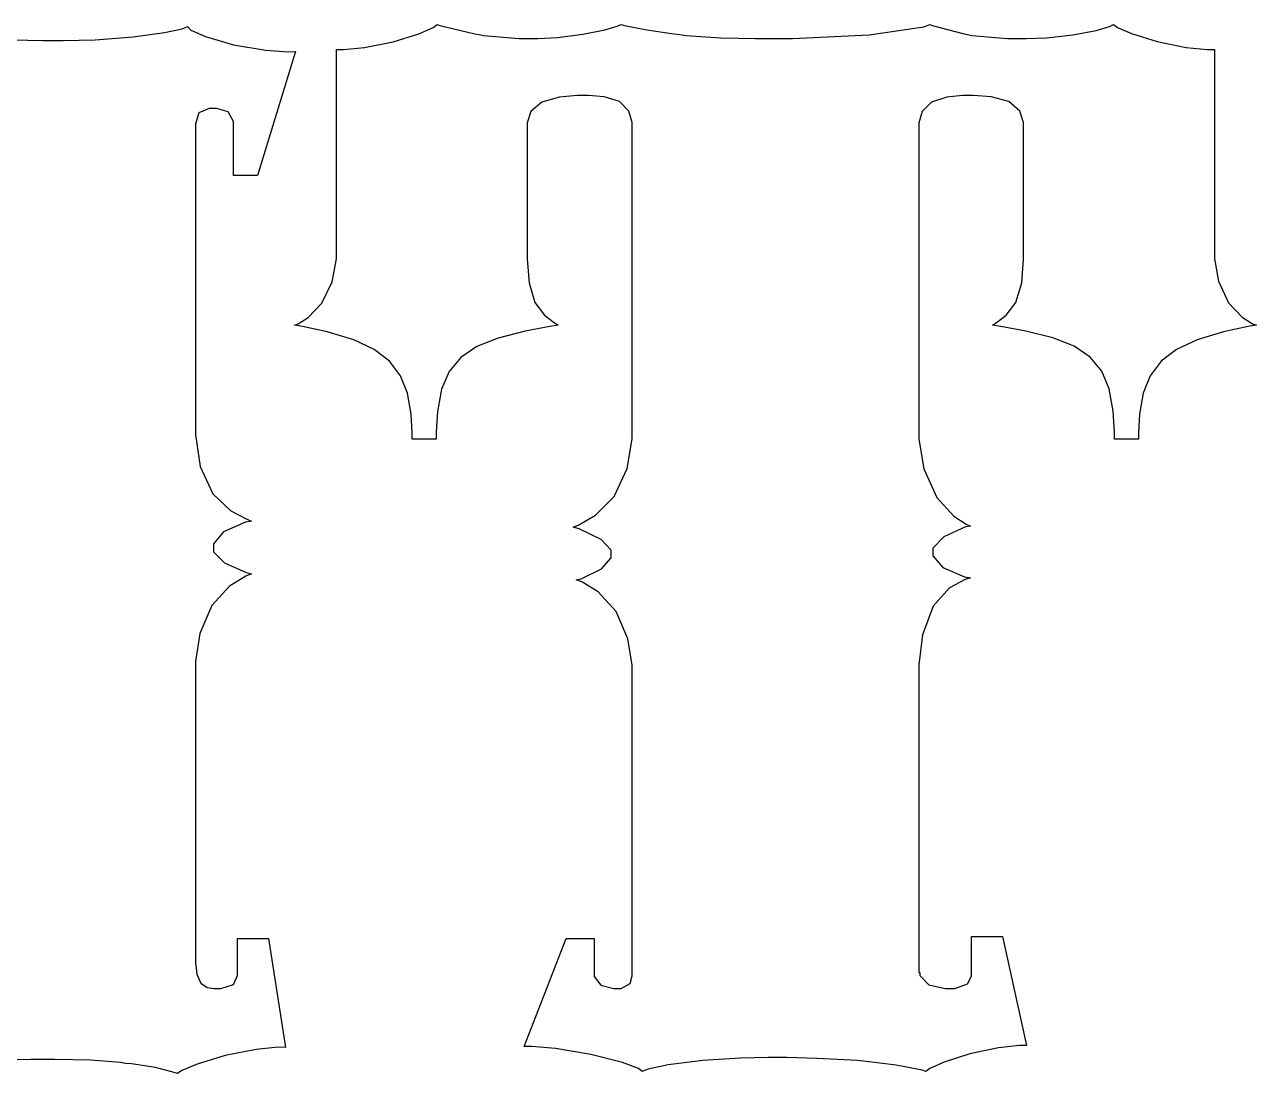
# Model space of a CAD drawing. Extents: x 59 to 294, y 44 to 310.
# Drawn here: x 119.16 to 162.67, y 44.1 to 81.14 of the extents above; entities that cross this region are included whole.
import ezdxf

# ---------------------------------------------------------------- set-up
doc = ezdxf.new("R2010")
doc.units = 0
doc.header["$MEASUREMENT"] = 0

msp = doc.modelspace()

# ---------------------------------------------------------------- linework, layer by layer
at = {"color": 42}
msp.add_lwpolyline([(118.736, 80.6055), (119.801, 80.5737), (120.157, 80.5737), (120.531, 80.5737), (121.659, 80.6069), (123, 80.7021), (124.109, 80.8577), (124.724, 80.9957), (124.919, 81.0687), (125.04, 80.9473), (125.548, 80.7173), (126.545, 80.4291), (127.681, 80.2404), (128.466, 80.1797), (128.728, 80.1867), (127.389, 75.8112), (126.541, 75.8112), (126.541, 77.6111), (126.541, 77.7226), (126.355, 78.0535), (125.939, 78.1763), (125.801, 78.1763), (125.678, 78.1763), (125.315, 78.0274), (125.2, 77.6358), (125.2, 77.5049), (125.2, 67.0278), (125.2, 66.6556), (125.37, 65.5366), (125.817, 64.5626), (126.45, 63.9671), (126.988, 63.6806), (127.176, 63.6062), (126.964, 63.5716), (126.188, 63.2231), (125.835, 62.7973), (125.835, 62.654), (125.835, 62.5228), (126.227, 62.1288), (126.99, 61.7897), (127.176, 61.7361), (126.972, 61.6574), (126.405, 61.3061), (125.778, 60.6213), (125.355, 59.6388), (125.2, 58.6465), (125.2, 58.3145), (125.2, 48.1542), (125.2, 48.0162), (125.246, 47.6031), (125.385, 47.2817), (125.616, 47.1329), (125.861, 47.0958), (125.942, 47.0958), (126.091, 47.0958), (126.537, 47.2338), (126.683, 47.5548), (126.683, 47.661), (126.683, 48.8597), (127.776, 48.8597), (128.375, 45.0151), (128.119, 45.0219), (127.347, 44.946), (126.245, 44.7283), (125.254, 44.4253), (124.722, 44.202), (124.567, 44.0972), (124.442, 44.1332), (123.781, 44.3011), (122.942, 44.4334), (122.731, 44.45), (122.545, 44.4775), (121.492, 44.5604), (120.226, 44.5904), (119.804, 44.5904), (119.388, 44.5904), (118.144, 44.559)], dxfattribs=at)
msp.add_lwpolyline([(150.777, 47.661), (150.777, 47.5506), (151.098, 47.22), (151.676, 47.0958), (151.871, 47.0958), (152.02, 47.0958), (152.466, 47.2556), (152.612, 47.5326), (152.612, 47.625), (152.612, 48.9299), (153.705, 48.9299), (154.553, 45.0854), (154.304, 45.0854), (153.563, 45.0025), (152.545, 44.7862), (151.639, 44.4899), (151.138, 44.268), (150.989, 44.1674), (150.865, 44.2115), (149.943, 44.3893), (148.792, 44.5301), (148.555, 44.5562), (148.343, 44.5657), (147.143, 44.6222), (146.085, 44.6624), (145.733, 44.6624), (145.412, 44.6624), (144.453, 44.6345), (143.113, 44.5477), (141.893, 44.395), (141.191, 44.2503), (140.971, 44.1674), (140.847, 44.2736), (140.284, 44.4846), (139.165, 44.7682), (137.909, 44.9721), (137.082, 45.0494), (136.808, 45.0494), (138.289, 48.8597), (139.277, 48.8597), (139.277, 47.625), (139.277, 47.523), (139.514, 47.2158), (139.97, 47.0958), (140.123, 47.0958), (140.231, 47.0958), (140.556, 47.268), (140.618, 47.5368), (140.618, 47.625), (140.618, 58.2083), (140.618, 58.5184), (140.468, 59.4459), (140.053, 60.409), (139.426, 61.1008), (138.848, 61.4535), (138.642, 61.5237), (138.826, 61.5678), (139.536, 61.9167), (139.876, 62.3108), (139.876, 62.4417), (139.876, 62.5711), (139.524, 62.9585), (138.746, 63.3331), (138.535, 63.3938), (138.741, 63.4739), (139.323, 63.8101), (139.987, 64.4744), (140.445, 65.4636), (140.618, 66.5057), (140.618, 66.8514), (140.618, 77.5409), (140.618, 77.6774), (140.506, 78.0838), (140.176, 78.4186), (139.634, 78.5883), (139.075, 78.6335), (138.888, 78.6335), (138.68, 78.6335), (138.059, 78.5827), (137.437, 78.4049), (137.047, 78.0687), (136.914, 77.6732), (136.914, 77.5409), (136.914, 73.1312), (136.914, 72.8543), (136.98, 72.0189), (137.182, 71.3232), (137.523, 70.8794), (137.881, 70.6039), (138.006, 70.5196), (137.713, 70.4755), (136.838, 70.3132), (135.89, 70.0705), (135.14, 69.7689), (134.571, 69.3829), (134.162, 68.888), (133.893, 68.2583), (133.747, 67.4716), (133.703, 66.7424), (133.703, 66.4986), (132.857, 66.4986), (132.857, 66.7191), (132.818, 67.3777), (132.687, 68.1193), (132.441, 68.7395), (132.057, 69.2506), (131.514, 69.6694), (130.787, 70.0112), (129.854, 70.2896), (128.984, 70.473), (128.694, 70.5196), (128.82, 70.5735), (129.177, 70.7993), (129.658, 71.2971), (130.028, 72.0591), (130.175, 72.8638), (130.175, 73.1312), (130.175, 80.2569), (130.422, 80.2569), (131.163, 80.3314), (132.182, 80.5272), (133.087, 80.8083), (133.593, 81.0341), (133.739, 81.1389), (133.827, 81.1043), (135.06, 80.8136), (135.22, 80.7861), (135.369, 80.76), (136.633, 80.6457), (137.054, 80.6457), (137.287, 80.6457), (137.986, 80.6884), (138.879, 80.7999), (139.653, 80.9583), (140.09, 81.0824), (140.229, 81.1389), (140.352, 81.1043), (141.137, 80.9502), (142.098, 80.8136), (142.31, 80.7861), (142.521, 80.76), (143.751, 80.6771), (144.972, 80.6457), (145.38, 80.6457), (146.283, 80.6457), (148.995, 80.7738), (150.917, 81.0602), (151.129, 81.1389), (151.217, 81.1128), (152.346, 80.8136), (152.47, 80.7861), (152.619, 80.76), (153.883, 80.6457), (154.304, 80.6457), (154.541, 80.6457), (155.254, 80.6785), (156.187, 80.7738), (157.008, 80.9293), (157.477, 81.0673), (157.621, 81.1389), (157.763, 81.0383), (158.257, 80.8232), (159.163, 80.5395), (160.19, 80.3356), (160.934, 80.2569), (161.183, 80.2569), (161.183, 73.1312), (161.183, 72.868), (161.326, 72.0743), (161.687, 71.3109), (162.166, 70.805), (162.533, 70.5721), (162.667, 70.5196), (162.374, 70.473), (161.505, 70.2896), (160.572, 70.0112), (159.844, 69.6694), (159.301, 69.2506), (158.917, 68.7395), (158.671, 68.1193), (158.54, 67.3777), (158.503, 66.7191), (158.503, 66.4986), (157.656, 66.4986), (157.656, 66.7452), (157.612, 67.4811), (157.468, 68.2734), (157.205, 68.9031), (156.8, 69.3967), (156.232, 69.7784), (155.483, 70.0761), (154.529, 70.3143), (153.647, 70.4755), (153.352, 70.5196), (153.476, 70.6039), (153.836, 70.8794), (154.176, 71.3232), (154.379, 72.0189), (154.446, 72.8543), (154.446, 73.1312), (154.446, 77.5409), (154.446, 77.6774), (154.31, 78.0838), (153.922, 78.4186), (153.3, 78.5883), (152.677, 78.6335), (152.47, 78.6335), (152.287, 78.6335), (151.739, 78.5827), (151.196, 78.4049), (150.858, 78.0687), (150.742, 77.6732), (150.742, 77.5409), (150.742, 66.8514), (150.742, 66.5014), (150.924, 65.4484), (151.38, 64.4398), (151.977, 63.7812), (152.417, 63.4919), (152.576, 63.4298), (152.39, 63.3952), (151.627, 63.0509), (151.235, 62.647), (151.235, 62.5119), (151.235, 62.3757), (151.588, 61.9622), (152.364, 61.6313), (152.576, 61.5957), (152.379, 61.546), (151.828, 61.2496), (151.248, 60.5991), (150.875, 59.5919), (150.742, 58.528), (150.742, 58.1723), (150.742, 47.661), (150.777, 47.661)], close=True, dxfattribs=at)

doc.saveas('drawing.dxf')
